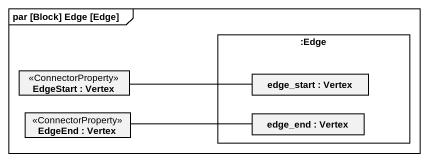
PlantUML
@startuml
mainframe par [Block] Edge [Edge]
rectangle ":Edge" as Edge {
  rectangle "edge_start : Vertex" as edge_start
  rectangle "edge_end : Vertex" as edge_end
}
rectangle "EdgeStart : Vertex" as EdgeStart <<ConnectorProperty>>
rectangle "EdgeEnd : Vertex" as EdgeEnd <<ConnectorProperty>>
EdgeStart -right- edge_start
EdgeEnd -right- edge_end
@enduml
